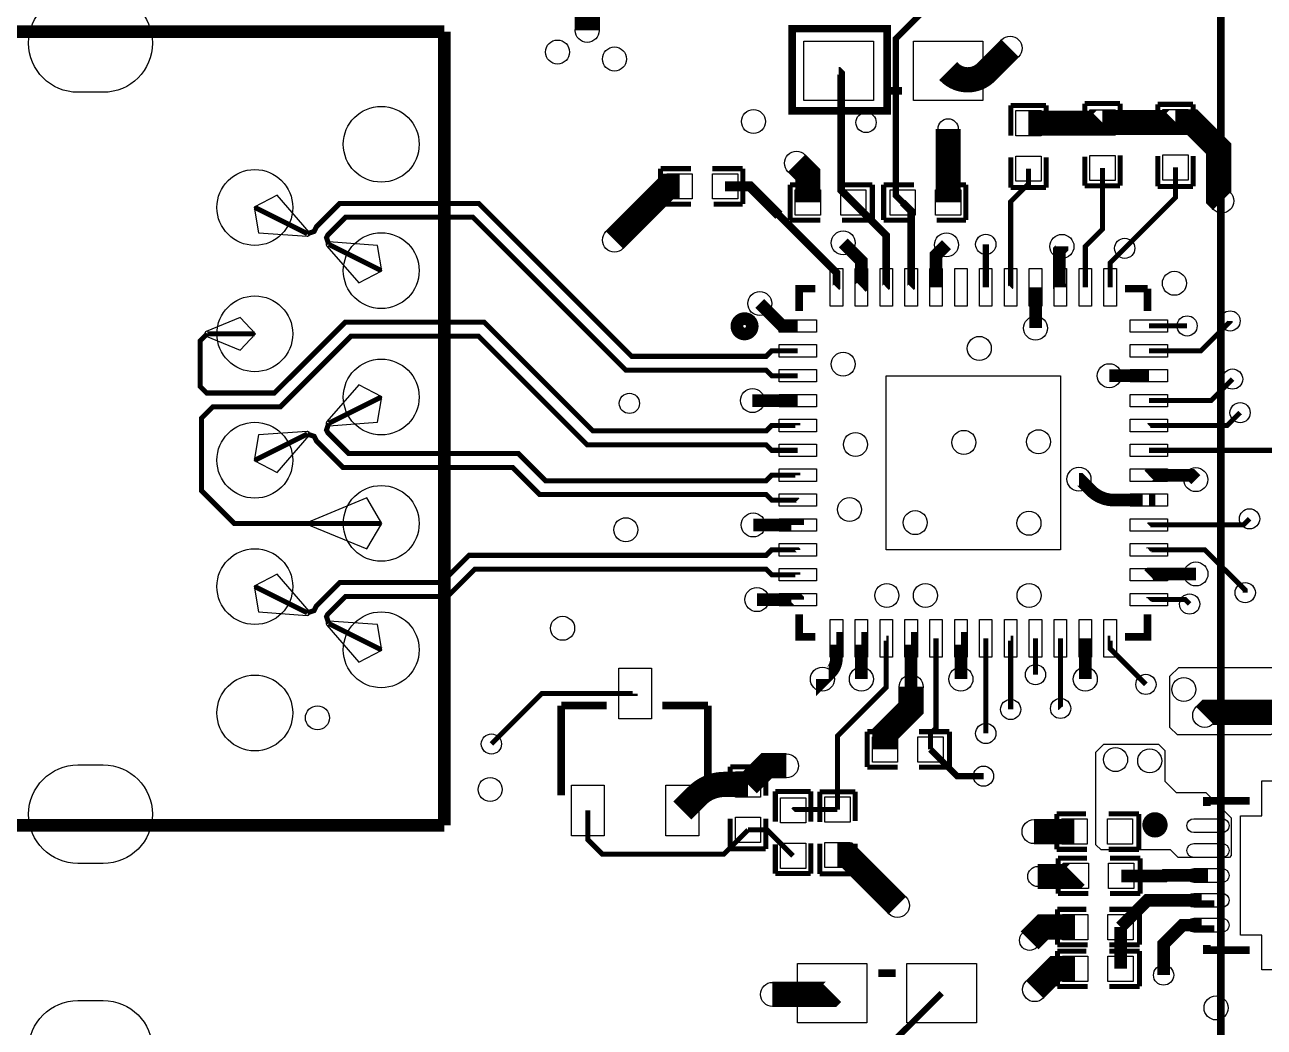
# Model space of a CAD drawing. Extents: x -17 to 168, y 0 to 127.
# Drawn here: x 11.19 to 36.1, y 51.93 to 72.07 of the extents above; entities that cross this region are included whole.
import ezdxf

# ---------------------------------------------------------------- set-up
doc = ezdxf.new("R2010")
doc.units = 0
doc.header["$MEASUREMENT"] = 0
for name, color, linetype in [('ET_TOP', 123, 'CONTINUOUS'), ('PG_SILKSCREEN_TOP', 123, 'CONTINUOUS'), ('PIN_TOP', 4, 'CONTINUOUS'), ('VC_TOP', 131, 'CONTINUOUS')]:
    doc.layers.add(name, color=color, linetype=linetype)

msp = doc.modelspace()

# ---------------------------------------------------------------- linework, layer by layer
at = {"layer": 'ET_TOP'}
for points, const_width in [([(22.4917, 72.975495), (22.4917, 71.959495)], 0.508), ([(29.743908, 72.84372), (29.743908, 72.843593), (28.694609, 71.794395), (28.694609, 68.637709), (28.830295, 68.501997)], 0.127), ([(27.839695, 68.501997), (27.594611, 68.747107), (27.594611, 71.093101), (27.543811, 71.143901), (27.543709, 71.143901)], 0.1524), ([(29.744695, 68.501997), (29.744695, 69.979794)], 0.508), ([(31.358307, 70.094907), (32.831507, 70.094907), (32.844207, 70.107607)], 0.508), ([(32.844207, 70.107607), (34.301405, 70.107607), (34.311793, 70.117995)], 0.508), ([(35.2425, 68.530495), (35.179, 68.593995), (35.179, 69.584595), (34.6456, 70.117995), (34.311793, 70.117995)], 0.508), ([(26.696695, 69.289397), (26.925295, 69.060797), (26.925295, 68.501997)], 0.508), ([(32.844207, 69.193207), (32.844207, 67.961307), (32.500799, 67.617797), (32.500799, 66.796082)], 0.1016), ([(34.311793, 69.203595), (34.311793, 68.598796), (33.292009, 67.579011)], 0.1016), ([(24.347907, 68.824907), (24.119307, 68.824907), (23.039807, 67.745407)], 0.508), ([(31.358307, 69.180507), (31.358307, 68.875707), (31.001005, 68.518303), (31.001005, 66.796107), (31.000979, 66.796082)], 0.1016), ([(26.723899, 65.518995), (26.198805, 65.518995), (26.088594, 65.40881), (23.384002, 65.40881), (20.310907, 68.482007), (17.520895, 68.482007), (17.048709, 68.009795), (17.003293, 67.918813), (16.867099, 67.873093)], 0.1016), ([(28.500781, 66.796082), (28.500807, 66.796107), (28.500807, 67.840911), (27.839695, 68.501997)], 0.1524), ([(29.000983, 66.796082), (29.001009, 66.796107), (29.001009, 68.331309), (28.830295, 68.501997)], 0.1524), ([(16.867099, 67.873093), (15.812795, 68.400397)], 0.1016), ([(26.723899, 65.019199), (26.198805, 65.019199), (26.088594, 65.12941), (23.268203, 65.12941), (20.195007, 68.202607), (17.636693, 68.202607), (17.278401, 67.844187), (17.253204, 67.793895), (17.298391, 67.657701)], 0.1016), ([(27.636495, 67.689197), (28.001011, 67.324707), (28.001011, 66.796107), (28.000985, 66.796082)], 0.254), ([(29.500805, 66.796082), (29.500805, 67.440607), (29.710609, 67.650411)], 0.254), ([(32.030695, 67.617594), (32.030695, 67.587597), (31.979895, 67.536797), (31.979895, 66.817189), (32.001003, 66.796209), (32.001003, 66.796082)], 0.254), ([(17.298391, 67.657701), (18.352795, 67.130397)], 0.1016), ([(30.500803, 66.796082), (30.500803, 67.658691)], 0.127), ([(33.292009, 67.579011), (33.000899, 67.287902), (33.000899, 66.796209), (33.001001, 66.796107), (33.001001, 66.796082)], 0.1016), ([(31.500801, 66.796082), (31.500801, 65.974697)], 0.254), ([(25.960095, 66.469997), (26.410895, 66.019197), (26.723899, 66.019197)], 0.254), ([(26.723899, 64.019176), (26.723899, 64.019201), (26.198601, 64.019201), (26.088289, 63.908889), (22.608007, 63.908889), (20.422591, 66.094407), (17.629607, 66.094407), (16.207207, 64.672007), (14.844293, 64.672007), (14.717293, 64.799007), (14.717293, 65.721992), (14.855698, 65.860397)], 0.1016), ([(35.409607, 66.119807), (35.409607, 66.107107), (34.821597, 65.518995), (33.777885, 65.518995)], 0.1016), ([(33.777885, 66.019197), (34.546007, 66.019197)], 0.1016), ([(26.723899, 63.518999), (26.198805, 63.518999), (26.088289, 63.629489), (22.492208, 63.629489), (20.306792, 65.815007), (17.745507, 65.815007), (16.323107, 64.392607), (14.968499, 64.392607), (14.739595, 64.163702), (14.739595, 62.710593), (15.399791, 62.050397), (18.352795, 62.050397)], 0.1016), ([(14.855698, 65.860397), (15.812795, 65.860397)], 0.1016), ([(33.777885, 65.019199), (32.983195, 65.019199)], 0.254), ([(33.777885, 64.518997), (35.028099, 64.518997), (35.460407, 64.951407)], 0.1016), ([(17.298391, 64.063093), (18.352795, 64.590397)], 0.1016), ([(26.723899, 64.518997), (25.812496, 64.518997)], 0.254), ([(35.6108, 64.275995), (35.354006, 64.019201), (33.777911, 64.019201), (33.777885, 64.019176)], 0.1016), ([(26.723899, 63.019178), (26.723899, 63.019203), (26.198601, 63.019203), (26.088289, 62.908891), (21.653195, 62.908891), (21.109407, 63.452807), (17.702301, 63.452807), (17.278401, 63.876707), (17.253204, 63.926999), (17.298391, 64.063093)], 0.1016), ([(16.867099, 63.847701), (15.812795, 63.320397)], 0.1016), ([(26.723899, 62.519001), (26.723797, 62.519103), (26.198805, 62.519103), (26.088289, 62.629491), (21.537397, 62.629491), (20.993608, 63.173407), (17.586503, 63.173407), (17.048988, 63.710591), (17.003293, 63.802006), (16.867099, 63.847701)], 0.1016), ([(37.3634, 62.434495), (36.278795, 63.518999), (33.777885, 63.518999)], 0.1016), ([(33.777885, 63.019178), (33.777911, 63.019203), (34.632392, 63.019203), (34.7218, 62.929795)], 0.254), ([(26.723899, 62.01918), (26.723899, 62.019205), (25.827203, 62.019205)], 0.254), ([(33.777885, 62.01918), (33.777911, 62.019205), (35.67811, 62.019205), (35.8013, 62.142395)], 0.1016), ([(26.723899, 61.518978), (26.723899, 61.519003), (26.723797, 61.519105), (26.198805, 61.519105), (26.088594, 61.408793), (20.118095, 61.408793), (19.571208, 60.862007), (17.520895, 60.862007), (17.048201, 60.389287), (17.003293, 60.298813), (16.867099, 60.253093)], 0.1016), ([(35.714407, 60.658807), (35.714407, 60.709302), (34.904705, 61.519105), (33.777911, 61.519105), (33.777911, 61.519003), (33.777885, 61.518978)], 0.1016), ([(26.723899, 61.019182), (26.723899, 61.019207), (26.198805, 61.019207), (26.088594, 61.129393), (20.233894, 61.129393), (19.687007, 60.582607), (17.636693, 60.582607), (17.278401, 60.224187), (17.253204, 60.173895), (17.298391, 60.037701)], 0.1016), ([(34.723095, 61.034397), (33.793201, 61.034397), (33.777911, 61.019207), (33.777885, 61.019182)], 0.254), ([(16.867099, 60.253093), (15.812795, 60.780397)], 0.1016), ([(25.902412, 60.519107), (26.723797, 60.519107), (26.723899, 60.519005), (26.723899, 60.51898)], 0.254), ([(33.777885, 60.51898), (33.777911, 60.519005), (33.777911, 60.519107), (34.507907, 60.519107), (34.596807, 60.430207)], 0.1016), ([(17.298391, 60.037701), (18.352795, 59.510397)], 0.1016), ([(27.5209, 56.300395), (27.5209, 57.776796), (28.500807, 58.756804), (28.500807, 59.742095), (28.500781, 59.742095)], 0.1016), ([(28.000985, 59.742095), (28.001011, 59.742095), (28.001011, 58.920609)], 0.254), ([(29.000983, 59.742095), (29.001009, 59.742095), (29.001009, 58.76671)], 0.254), ([(29.389807, 57.509207), (29.389807, 57.829399), (29.500805, 57.940397), (29.500805, 59.742095)], 0.1016), ([(30.001007, 58.920609), (30.001007, 59.742095), (30.000981, 59.742095)], 0.254), ([(30.500803, 59.742095), (30.500803, 57.828891)], 0.1016), ([(31.000979, 59.742095), (31.001005, 59.742095), (31.001005, 58.311009)], 0.1016), ([(31.500801, 59.742095), (31.500801, 59.010499)], 0.1016), ([(32.004, 58.332395), (32.001003, 58.335393), (32.001003, 59.742095)], 0.1016), ([(32.500799, 59.742095), (32.500799, 58.920609)], 0.254), ([(33.001001, 59.742095), (33.000899, 59.742095), (33.000899, 59.532495), (33.7185, 58.814995)], 0.1016), ([(28.475407, 57.509207), (28.475407, 57.814007), (29.001009, 58.339507), (29.001009, 58.76671)], 0.508), ([(23.454411, 58.63082), (23.454411, 58.630795), (21.580094, 58.630795), (20.566609, 57.617411)], 0.1016), ([(39.3065, 58.103795), (39.1541, 58.256195), (34.9631, 58.256195), (34.8996, 58.192695)], 0.508), ([(30.455895, 56.970397), (29.928591, 56.970397), (29.389807, 57.509207)], 0.127), ([(26.494207, 57.179007), (26.097205, 57.179007), (25.722809, 56.804611)], 0.508), ([(22.5044, 56.280812), (22.5044, 55.694809), (22.798989, 55.400194), (25.232792, 55.400194), (25.722809, 55.890211)], 0.1016), ([(27.5209, 56.300395), (26.6446, 56.300395), (26.62809, 56.283911)], 0.1016), ([(32.2834, 55.855895), (31.4706, 55.855895)], 0.508), ([(26.62809, 55.369511), (26.10739, 55.890211), (25.722809, 55.890211)], 0.1016), ([(27.5209, 55.385995), (27.7114, 55.385995), (28.725089, 54.372307)], 0.508), ([(31.5468, 54.954195), (32.2961, 54.954195), (32.3088, 54.966895)], 0.508), ([(33.2232, 54.966895), (34.09061, 54.966895), (34.0995, 54.975811), (34.965894, 54.975811)], 0.254), ([(34.965894, 54.47571), (34.965894, 54.475609), (33.747989, 54.475609), (33.2105, 53.938195)], 0.254), ([(32.2961, 53.938195), (31.6484, 53.938195), (31.3817, 53.671495)], 0.508), ([(33.2105, 53.938195), (33.2105, 53.099995)], 0.254), ([(34.0741, 52.972995), (34.0741, 53.595295), (34.454592, 53.975787), (34.965894, 53.975787), (34.965894, 53.975813)], 0.254), ([(32.2961, 53.099995), (31.9024, 53.099995), (31.4833, 52.680895)], 0.508), ([(26.215111, 52.584909), (27.389303, 52.584909), (27.414703, 52.610309)], 0.508), ([(29.614901, 52.610309), (28.565602, 51.561009), (28.565602, 48.404297), (28.701213, 48.268611)], 0.127)]:
    msp.add_lwpolyline(points, dxfattribs=dict(at, const_width=const_width))
for points, const_width in [([(30.989295, 71.600797), (30.506899, 71.118527, -0.414188), (29.769232, 71.118578), (29.743908, 71.143901)], 0.508), ([(32.373595, 62.939397), (32.386295, 62.939397), (32.614387, 62.711305, 0.198916), (33.078395, 62.519103), (33.777911, 62.519103), (33.777911, 62.519001), (33.777885, 62.519001)], 0.254), ([(27.500783, 59.742095), (27.500809, 59.742095), (27.500809, 59.346668, -0.198851), (27.37706, 59.047812), (27.217395, 58.888097), (27.217395, 58.920609)], 0.254), ([(24.404295, 56.280812), (24.70211, 56.578627, -0.198915), (25.247676, 56.804611), (25.722809, 56.804611)], 0.508)]:
    msp.add_lwpolyline(points, format="xyb", dxfattribs=dict(at, const_width=const_width))
msp.add_lwpolyline([(25.262307, 68.824907, 0.2032, 0.2032, 0), (25.764312, 68.824907, 0.2032, 0.2032, 0), (26.34521, 68.244009, 0.1524, 0.1524, 0), (27.500809, 67.088309, 0.1524, 0.1524, 0), (27.500809, 66.796107, 0.1524, 0.1524, 0), (27.500783, 66.796082, 0.1524, 0.1524, 0)], format="xyseb", dxfattribs=at)
for points in [[(16.905503, 67.906392), (16.262096, 68.647589), (15.801289, 68.40601), (15.884398, 67.892701), (16.863593, 67.822597, 0.666767)], [(16.905503, 67.906392), (16.262096, 68.647589), (15.801289, 68.40601), (15.884398, 67.892701), (16.863593, 67.822597, 0.666767)], [(17.260087, 67.624503), (17.903393, 66.883305), (18.3642, 67.124809), (18.281091, 67.638193), (17.301997, 67.708297, 0.666966)], [(17.260087, 67.624503), (17.903393, 66.883305), (18.3642, 67.124809), (18.281091, 67.638193), (17.301997, 67.708297, 0.666966)], [(14.836089, 65.813407), (15.521407, 65.529993), (15.825495, 65.860397), (15.521407, 66.190901), (14.836089, 65.907412, 0.666703)], [(14.836089, 65.813407), (15.521407, 65.529993), (15.825495, 65.860397), (15.521407, 66.190901), (14.836089, 65.907412, 0.666703)], [(14.836089, 65.813407), (15.521407, 65.529993), (15.825495, 65.860397), (15.521407, 66.190901), (14.836089, 65.907412, 0.666703)], [(17.301997, 64.012597), (18.281091, 64.082701), (18.3642, 64.59601), (17.903393, 64.837589), (17.260087, 64.096392, 0.667165)], [(17.301997, 64.012597), (18.281091, 64.082701), (18.3642, 64.59601), (17.903393, 64.837589), (17.260087, 64.096392, 0.667165)], [(16.863593, 63.898297), (15.884398, 63.828193), (15.801289, 63.314809), (16.262096, 63.073305), (16.905503, 63.814503, 0.666568)], [(16.863593, 63.898297), (15.884398, 63.828193), (15.801289, 63.314809), (16.262096, 63.073305), (16.905503, 63.814503, 0.666568)], [(16.936212, 62.003407), (18.061407, 61.537799), (18.365495, 62.050397), (18.061407, 62.562994), (16.936212, 62.097412, 0.667146)], [(16.936212, 62.003407), (18.061407, 61.537799), (18.365495, 62.050397), (18.061407, 62.562994), (16.936212, 62.097412, 0.667146)], [(16.936212, 62.003407), (18.061407, 61.537799), (18.365495, 62.050397), (18.061407, 62.562994), (16.936212, 62.097412, 0.667146)], [(16.905503, 60.286392), (16.262096, 61.027589), (15.801289, 60.78601), (15.884398, 60.272701), (16.863593, 60.202597, 0.666767)], [(16.905503, 60.286392), (16.262096, 61.027589), (15.801289, 60.78601), (15.884398, 60.272701), (16.863593, 60.202597, 0.666767)], [(16.905503, 60.286392), (16.262096, 61.027589), (15.801289, 60.78601), (15.884398, 60.272701), (16.863593, 60.202597, 0.666767)], [(17.260087, 60.004503), (17.903393, 59.263305), (18.3642, 59.504809), (18.281091, 60.018193), (17.301997, 60.088297, 0.666966)], [(17.260087, 60.004503), (17.903393, 59.263305), (18.3642, 59.504809), (18.281091, 60.018193), (17.301997, 60.088297, 0.666966)], [(17.260087, 60.004503), (17.903393, 59.263305), (18.3642, 59.504809), (18.281091, 60.018193), (17.301997, 60.088297, 0.666966)], [(38.9636, 56.135295), (38.8874, 56.211495), (38.8874, 56.871895), (37.9603, 57.798995), (36.658804, 57.798995, 0.313924), (36.222889, 57.798995), (34.3535, 57.798995), (34.2011, 57.951395), (34.2011, 58.980095), (34.3789, 59.157895), (39.2303, 59.157895), (39.7891, 58.599095), (39.7891, 56.173395), (39.751, 56.135295)]]:
    msp.add_lwpolyline(points, format="xyb", close=True, dxfattribs=at)
msp.add_lwpolyline([(34.3281, 56.643295), (34.925, 56.643295), (35.433, 56.135295), (35.433, 55.373295), (35.3949, 55.335195), (34.3662, 55.335195), (34.2138, 55.487595), (32.8168, 55.487595), (32.7152, 55.589195), (32.7152, 55.754295), (32.7152, 57.452489), (32.875499, 57.612788), (33.970493, 57.612788), (34.0995, 57.483807), (34.0995, 56.871895)], close=True, dxfattribs=at)
at = {"layer": 'PG_SILKSCREEN_TOP'}
for points, const_width in [([(115.221995, 88.11641), (35.222205, 88.11641), (35.222205, 28.116505), (115.221995, 28.116505), (115.221995, 55.131995)], 0.1524), ([(19.622795, 71.930997), (-1.332205, 71.930997)], 0.254), ([(19.622795, 55.979797), (19.622795, 71.930997)], 0.254), ([(28.816808, 70.743801), (28.470911, 70.743801)], 0.1524), ([(31.002707, 69.840907), (31.002707, 70.450507)], 0.1016), ([(31.002707, 70.450507), (31.713907, 70.450507)], 0.1016), ([(31.713907, 70.450507), (31.713907, 69.866307)], 0.1016), ([(32.488607, 70.488607), (32.488607, 69.879007)], 0.1016), ([(33.199807, 70.488607), (32.488607, 70.488607)], 0.1016), ([(33.199807, 70.488607), (33.199807, 69.879007)], 0.1016), ([(33.956193, 69.863995), (33.956193, 70.473595)], 0.1016), ([(33.956193, 70.473595), (34.667393, 70.473595)], 0.1016), ([(34.667393, 70.473595), (34.667393, 69.889395)], 0.1016), ([(33.199807, 69.447207), (33.199807, 68.837607)], 0.1016), ([(31.002707, 68.799507), (31.002707, 69.409107)], 0.1016), ([(31.713907, 68.799507), (31.713907, 69.409107)], 0.1016), ([(32.488607, 68.837607), (32.488607, 69.421807)], 0.1016), ([(33.956193, 68.822595), (33.956193, 69.432195)], 0.1016), ([(34.667393, 68.822595), (34.667393, 69.432195)], 0.1016), ([(23.966907, 69.180507), (24.576507, 69.180507)], 0.1016), ([(23.966907, 69.180507), (23.966907, 68.469307)], 0.1016), ([(25.008307, 69.180507), (25.617907, 69.180507)], 0.1016), ([(25.617907, 69.180507), (25.617907, 68.469307)], 0.1016), ([(26.569695, 68.857597), (27.153895, 68.857597)], 0.1016), ([(26.569695, 68.146397), (26.569695, 68.857597)], 0.1016), ([(28.220695, 68.857597), (27.611095, 68.857597)], 0.1016), ([(28.220695, 68.146397), (28.220695, 68.857597)], 0.1016), ([(28.449295, 68.857597), (28.449295, 68.146397)], 0.1016), ([(28.449295, 68.857597), (29.058895, 68.857597)], 0.1016), ([(29.490695, 68.857597), (30.100295, 68.857597)], 0.1016), ([(30.100295, 68.857597), (30.100295, 68.146397)], 0.1016), ([(31.002707, 68.799507), (31.713907, 68.799507)], 0.1016), ([(33.199807, 68.837607), (32.488607, 68.837607)], 0.1016), ([(33.956193, 68.822595), (34.667393, 68.822595)], 0.1016), ([(23.966907, 68.469307), (24.576507, 68.469307)], 0.1016), ([(25.617907, 68.469307), (25.033707, 68.469307)], 0.1016), ([(27.179295, 68.146397), (26.569695, 68.146397)], 0.1016), ([(28.220695, 68.146397), (27.611095, 68.146397)], 0.1016), ([(28.449295, 68.146397), (29.058895, 68.146397)], 0.1016), ([(30.100295, 68.146397), (29.516095, 68.146397)], 0.1016), ([(26.750797, 66.317089), (26.750797, 66.769209), (27.075892, 66.769209)], 0.1524), ([(33.298892, 66.769209), (33.751012, 66.769209)], 0.1524), ([(33.751012, 66.769209), (33.751012, 66.317089)], 0.1524), ([(27.075892, 59.768994), (26.750797, 59.768994), (26.750797, 60.221089)], 0.1524), ([(33.751012, 60.221089), (33.751012, 59.768994), (33.298892, 59.768994)], 0.1524), ([(22.8854, 58.389012), (21.971, 58.389012)], 0.1524), ([(21.971, 58.389012), (21.971, 56.585612)], 0.1524), ([(24.9174, 58.389012), (24.003, 58.389012)], 0.1524), ([(24.9174, 56.585612), (24.9174, 58.389012)], 0.1524), ([(28.119807, 57.153607), (28.119807, 57.864807)], 0.1016), ([(28.119807, 57.864807), (28.704007, 57.864807)], 0.1016), ([(29.770807, 57.864807), (29.161207, 57.864807)], 0.1016), ([(29.770807, 57.153607), (29.770807, 57.864807)], 0.1016), ([(25.367209, 57.160211), (26.078409, 57.160211)], 0.1016), ([(25.367209, 56.550611), (25.367209, 57.160211)], 0.1016), ([(26.078409, 57.160211), (26.078409, 56.576011)], 0.1016), ([(28.729407, 57.153607), (28.119807, 57.153607)], 0.1016), ([(29.770807, 57.153607), (29.161207, 57.153607)], 0.1016), ([(26.27249, 56.664911), (26.27249, 56.055311)], 0.1016), ([(26.98369, 56.664911), (26.27249, 56.664911)], 0.1016), ([(26.98369, 56.664911), (26.98369, 56.055311)], 0.1016), ([(27.1653, 56.046395), (27.1653, 56.655995)], 0.1016), ([(27.1653, 56.655995), (27.8765, 56.655995)], 0.1016), ([(27.8765, 56.655995), (27.8765, 56.071795)], 0.1016), ([(34.940697, 56.372811), (34.940697, 56.475909), (35.805897, 56.475909)], 0.1524), ([(-1.332205, 55.979797), (19.622795, 55.979797)], 0.254), ([(25.367209, 55.509211), (25.367209, 56.118811)], 0.1016), ([(26.078409, 55.509211), (26.078409, 56.118811)], 0.1016), ([(31.9278, 56.211495), (32.512, 56.211495)], 0.1016), ([(31.9278, 55.500295), (31.9278, 56.211495)], 0.1016), ([(33.5788, 56.211495), (32.9692, 56.211495)], 0.1016), ([(33.5788, 55.500295), (33.5788, 56.211495)], 0.1016), ([(25.367209, 55.509211), (26.078409, 55.509211)], 0.1016), ([(26.27249, 55.013911), (26.27249, 55.598111)], 0.1016), ([(26.98369, 55.623511), (26.98369, 55.013911)], 0.1016), ([(27.1653, 55.004995), (27.1653, 55.614595)], 0.1016), ([(27.8765, 55.004995), (27.8765, 55.614595)], 0.1016), ([(32.5374, 55.500295), (31.9278, 55.500295)], 0.1016), ([(33.5788, 55.500295), (32.9692, 55.500295)], 0.1016), ([(31.9532, 54.611295), (31.9532, 55.322495)], 0.1016), ([(31.9532, 55.322495), (32.5374, 55.322495)], 0.1016), ([(33.6042, 55.322495), (32.9946, 55.322495)], 0.1016), ([(33.6042, 54.611295), (33.6042, 55.322495)], 0.1016), ([(26.98369, 55.013911), (26.27249, 55.013911)], 0.1016), ([(27.1653, 55.004995), (27.8765, 55.004995)], 0.1016), ([(32.5628, 54.611295), (31.9532, 54.611295)], 0.1016), ([(33.6042, 54.611295), (32.9946, 54.611295)], 0.1016), ([(31.9405, 53.582595), (31.9405, 54.293795)], 0.1016), ([(31.9405, 54.293795), (32.5247, 54.293795)], 0.1016), ([(33.5915, 54.293795), (32.9819, 54.293795)], 0.1016), ([(33.5915, 53.582595), (33.5915, 54.293795)], 0.1016), ([(32.5501, 53.582595), (31.9405, 53.582595)], 0.1016), ([(33.5915, 53.582595), (32.9819, 53.582595)], 0.1016), ([(35.805897, 53.475611), (34.940697, 53.475611), (34.940697, 53.578811)], 0.1524), ([(31.9405, 53.455595), (32.5247, 53.455595)], 0.1016), ([(31.9405, 52.744395), (31.9405, 53.455595)], 0.1016), ([(33.5915, 53.455595), (32.9819, 53.455595)], 0.1016), ([(33.5915, 52.744395), (33.5915, 53.455595)], 0.1016), ([(28.341803, 53.010308), (28.687801, 53.010308)], 0.1524), ([(32.5501, 52.744395), (31.9405, 52.744395)], 0.1016), ([(33.5915, 52.744395), (32.9819, 52.744395)], 0.1016)]:
    msp.add_lwpolyline(points, dxfattribs=dict(at, const_width=const_width))
at = {"layer": 'PG_SILKSCREEN_TOP', "const_width": 0.1524}
msp.add_lwpolyline([(26.738809, 71.993811), (28.516809, 71.993811), (28.516809, 70.342811), (26.611809, 70.342811), (26.611809, 71.993811)], close=True, dxfattribs=at)
at = {"layer": 'PG_SILKSCREEN_TOP', "const_width": 0.254}
for points in [[(25.807899, 66.012289, 1), (25.499085, 66.012339, 1)], [(34.027897, 55.991811, 1), (33.773847, 55.991709, 1)]]:
    msp.add_lwpolyline(points, format="xyb", close=True, dxfattribs=at)
at = {"layer": 'PIN_TOP'}
for points in [[(12.258802, 72.695791), (12.766802, 72.695791, -1), (12.766802, 70.714591), (12.258802, 70.714591, -1)], [(12.258802, 57.195999), (12.766802, 57.195999, -1), (12.766802, 55.214799), (12.258802, 55.214799, -1)], [(35.250895, 55.835855), (34.680893, 55.835855, -1), (34.680893, 56.115763), (35.250895, 56.115763, -1)], [(35.250895, 55.335957), (34.680893, 55.335957, -1), (34.680893, 55.615865), (35.250895, 55.615865, -1)], [(35.250895, 54.835857), (34.680893, 54.835857, -1), (34.680893, 55.115765), (35.250895, 55.115765, -1)], [(35.250895, 54.335756), (34.680893, 54.335756, -1), (34.680893, 54.615664), (35.250895, 54.615664, -1)], [(35.250895, 53.835859), (34.680893, 53.835859, -1), (34.680893, 54.115767), (35.250895, 54.115767, -1)], [(12.258802, 52.462405), (12.766802, 52.462405, -1), (12.766802, 50.481205), (12.258802, 50.481205, -1)]]:
    msp.add_lwpolyline(points, format="xyb", close=True, dxfattribs=at)
for points in [[(26.845209, 70.547001), (26.845209, 71.740801), (28.242209, 71.740801), (28.242209, 70.547001)], [(29.045408, 70.547001), (29.045408, 71.740801), (30.442408, 71.740801), (30.442408, 70.547001)], [(31.612307, 69.840907), (31.104307, 69.840907), (31.104307, 70.348907), (31.612307, 70.348907)], [(32.590207, 70.361607), (33.098207, 70.361607), (33.098207, 69.853607), (32.590207, 69.853607)], [(34.565793, 69.863995), (34.057793, 69.863995), (34.057793, 70.371995), (34.565793, 70.371995)], [(31.612307, 68.926507), (31.104307, 68.926507), (31.104307, 69.434507), (31.612307, 69.434507)], [(32.590207, 69.447207), (33.098207, 69.447207), (33.098207, 68.939207), (32.590207, 68.939207)], [(34.565793, 68.949595), (34.057793, 68.949595), (34.057793, 69.457595), (34.565793, 69.457595)], [(24.093907, 68.570907), (24.093907, 69.078907), (24.601907, 69.078907), (24.601907, 68.570907)], [(25.008307, 68.570907), (25.008307, 69.078907), (25.516307, 69.078907), (25.516307, 68.570907)], [(27.179295, 68.755997), (27.179295, 68.247997), (26.671295, 68.247997), (26.671295, 68.755997)], [(28.093695, 68.755997), (28.093695, 68.247997), (27.585695, 68.247997), (27.585695, 68.755997)], [(28.576295, 68.247997), (28.576295, 68.755997), (29.084295, 68.755997), (29.084295, 68.247997)], [(29.490695, 68.247997), (29.490695, 68.755997), (29.998695, 68.755997), (29.998695, 68.247997)], [(27.375828, 67.17303), (27.625739, 67.17303), (27.625739, 66.419133), (27.375828, 66.419133)], [(27.87603, 67.17303), (28.125941, 67.17303), (28.125941, 66.419133), (27.87603, 66.419133)], [(28.375826, 67.17303), (28.625736, 67.17303), (28.625736, 66.419133), (28.375826, 66.419133)], [(28.876028, 67.17303), (29.125939, 67.17303), (29.125939, 66.419133), (28.876028, 66.419133)], [(29.375849, 67.17303), (29.62576, 67.17303), (29.62576, 66.419133), (29.375849, 66.419133)], [(29.876026, 67.17303), (30.125937, 67.17303), (30.125937, 66.419133), (29.876026, 66.419133)], [(30.375847, 67.17303), (30.625758, 67.17303), (30.625758, 66.419133), (30.375847, 66.419133)], [(30.876024, 67.17303), (31.125935, 67.17303), (31.125935, 66.419133), (30.876024, 66.419133)], [(31.375845, 67.17303), (31.625756, 67.17303), (31.625756, 66.419133), (31.375845, 66.419133)], [(31.876048, 67.17303), (32.125958, 67.17303), (32.125958, 66.419133), (31.876048, 66.419133)], [(32.375843, 67.17303), (32.625754, 67.17303), (32.625754, 66.419133), (32.375843, 66.419133)], [(32.876045, 67.17303), (33.125956, 67.17303), (33.125956, 66.419133), (32.876045, 66.419133)], [(26.34695, 66.144153), (27.100848, 66.144153), (27.100848, 65.894242), (26.34695, 65.894242)], [(33.400937, 66.144153), (34.154834, 66.144153), (34.154834, 65.894242), (33.400937, 65.894242)], [(26.34695, 65.64395), (27.100848, 65.64395), (27.100848, 65.39404), (26.34695, 65.39404)], [(33.400937, 65.64395), (34.154834, 65.64395), (34.154834, 65.39404), (33.400937, 65.39404)], [(26.34695, 65.144155), (27.100848, 65.144155), (27.100848, 64.894244), (26.34695, 64.894244)], [(28.500845, 65.019136), (32.000939, 65.019136), (32.000939, 61.519041), (28.500845, 61.519041)], [(33.400937, 65.144155), (34.154834, 65.144155), (34.154834, 64.894244), (33.400937, 64.894244)], [(26.34695, 64.643952), (27.100848, 64.643952), (27.100848, 64.394042), (26.34695, 64.394042)], [(33.400937, 64.643952), (34.154834, 64.643952), (34.154834, 64.394042), (33.400937, 64.394042)], [(26.34695, 64.144131), (27.100848, 64.144131), (27.100848, 63.894221), (26.34695, 63.894221)], [(33.400937, 64.144131), (34.154834, 64.144131), (34.154834, 63.894221), (33.400937, 63.894221)], [(26.34695, 63.643955), (27.100848, 63.643955), (27.100848, 63.394044), (26.34695, 63.394044)], [(33.400937, 63.643955), (34.154834, 63.643955), (34.154834, 63.394044), (33.400937, 63.394044)], [(26.34695, 63.144133), (27.100848, 63.144133), (27.100848, 62.894223), (26.34695, 62.894223)], [(33.400937, 63.144133), (34.154834, 63.144133), (34.154834, 62.894223), (33.400937, 62.894223)], [(26.34695, 62.643957), (27.100848, 62.643957), (27.100848, 62.394046), (26.34695, 62.394046)], [(33.400937, 62.643957), (34.154834, 62.643957), (34.154834, 62.394046), (33.400937, 62.394046)], [(26.34695, 62.144135), (27.100848, 62.144135), (27.100848, 61.894225), (26.34695, 61.894225)], [(33.400937, 62.144135), (34.154834, 62.144135), (34.154834, 61.894225), (33.400937, 61.894225)], [(26.34695, 61.643933), (27.100848, 61.643933), (27.100848, 61.394022), (26.34695, 61.394022)], [(33.400937, 61.643933), (34.154834, 61.643933), (34.154834, 61.394022), (33.400937, 61.394022)], [(26.34695, 61.144137), (27.100848, 61.144137), (27.100848, 60.894227), (26.34695, 60.894227)], [(33.400937, 61.144137), (34.154834, 61.144137), (34.154834, 60.894227), (33.400937, 60.894227)], [(26.34695, 60.643935), (27.100848, 60.643935), (27.100848, 60.394025), (26.34695, 60.394025)], [(33.400937, 60.643935), (34.154834, 60.643935), (34.154834, 60.394025), (33.400937, 60.394025)], [(27.375828, 60.119044), (27.625739, 60.119044), (27.625739, 59.365147), (27.375828, 59.365147)], [(27.87603, 60.119044), (28.125941, 60.119044), (28.125941, 59.365147), (27.87603, 59.365147)], [(28.375826, 60.119044), (28.625736, 60.119044), (28.625736, 59.365147), (28.375826, 59.365147)], [(28.876028, 60.119044), (29.125939, 60.119044), (29.125939, 59.365147), (28.876028, 59.365147)], [(29.375849, 60.119044), (29.62576, 60.119044), (29.62576, 59.365147), (29.375849, 59.365147)], [(29.876026, 60.119044), (30.125937, 60.119044), (30.125937, 59.365147), (29.876026, 59.365147)], [(30.375847, 60.119044), (30.625758, 60.119044), (30.625758, 59.365147), (30.375847, 59.365147)], [(30.876024, 60.119044), (31.125935, 60.119044), (31.125935, 59.365147), (30.876024, 59.365147)], [(31.375845, 60.119044), (31.625756, 60.119044), (31.625756, 59.365147), (31.375845, 59.365147)], [(31.876048, 60.119044), (32.125958, 60.119044), (32.125958, 59.365147), (31.876048, 59.365147)], [(32.375843, 60.119044), (32.625754, 60.119044), (32.625754, 59.365147), (32.375843, 59.365147)], [(32.876045, 60.119044), (33.125956, 60.119044), (33.125956, 59.365147), (32.876045, 59.365147)], [(23.124211, 58.12282), (23.124211, 59.13882), (23.784611, 59.13882), (23.784611, 58.12282)], [(28.729407, 57.763207), (28.729407, 57.255207), (28.221407, 57.255207), (28.221407, 57.763207)], [(29.643807, 57.763207), (29.643807, 57.255207), (29.135807, 57.255207), (29.135807, 57.763207)], [(25.976809, 56.550611), (25.468809, 56.550611), (25.468809, 57.058611), (25.976809, 57.058611)], [(22.1742, 55.772812), (22.1742, 56.788812), (22.8346, 56.788812), (22.8346, 55.772812)], [(24.074095, 55.772812), (24.074095, 56.788812), (24.734495, 56.788812), (24.734495, 55.772812)], [(35.615905, 56.175707), (36.051007, 56.175707), (36.051007, 56.875705), (36.33089, 56.875705), (36.33089, 56.175707), (36.550905, 56.175707), (36.550905, 56.875705), (36.830787, 56.875705), (36.830787, 56.175707), (37.265889, 56.175707), (37.265889, 53.775915), (36.830787, 53.775915), (36.830787, 53.075916), (36.550905, 53.075916), (36.550905, 53.775915), (36.33089, 53.775915), (36.33089, 53.075916), (36.051007, 53.075916), (36.051007, 53.775915), (35.615905, 53.775915)], [(26.37409, 56.537911), (26.88209, 56.537911), (26.88209, 56.029911), (26.37409, 56.029911)], [(27.7749, 56.046395), (27.2669, 56.046395), (27.2669, 56.554395), (27.7749, 56.554395)], [(25.976809, 55.636211), (25.468809, 55.636211), (25.468809, 56.144211), (25.976809, 56.144211)], [(32.5374, 56.109895), (32.5374, 55.601895), (32.0294, 55.601895), (32.0294, 56.109895)], [(33.4518, 56.109895), (33.4518, 55.601895), (32.9438, 55.601895), (32.9438, 56.109895)], [(26.37409, 55.623511), (26.88209, 55.623511), (26.88209, 55.115511), (26.37409, 55.115511)], [(27.7749, 55.131995), (27.2669, 55.131995), (27.2669, 55.639995), (27.7749, 55.639995)], [(32.5628, 55.220895), (32.5628, 54.712895), (32.0548, 54.712895), (32.0548, 55.220895)], [(33.4772, 55.220895), (33.4772, 54.712895), (32.9692, 54.712895), (32.9692, 55.220895)], [(32.5501, 54.192195), (32.5501, 53.684195), (32.0421, 53.684195), (32.0421, 54.192195)], [(33.4645, 54.192195), (33.4645, 53.684195), (32.9565, 53.684195), (32.9565, 54.192195)], [(32.5501, 53.353995), (32.5501, 52.845995), (32.0421, 52.845995), (32.0421, 53.353995)], [(33.4645, 53.353995), (33.4645, 52.845995), (32.9565, 52.845995), (32.9565, 53.353995)], [(26.716203, 52.013409), (26.716203, 53.207209), (28.113203, 53.207209), (28.113203, 52.013409)], [(28.916401, 52.013409), (28.916401, 53.207209), (30.313401, 53.207209), (30.313401, 52.013409)]]:
    msp.add_lwpolyline(points, close=True, dxfattribs=at)
for centre in [(18.352795, 69.670397), (15.812795, 68.400397), (18.352795, 67.130397), (15.812795, 65.860397), (18.352795, 64.590397), (15.812795, 63.320397), (18.352795, 62.050397), (15.812795, 60.780397), (18.352795, 59.510397), (15.812795, 58.240397)]:
    msp.add_circle(centre, 0.762, dxfattribs=at)
at = {"layer": 'VC_TOP'}
for centre, radius in [((22.4917, 71.959495), 0.2413), ((21.896095, 71.524597), 0.2413), ((30.989295, 71.600797), 0.2413), ((23.039095, 71.384211), 0.2413), ((25.833095, 70.127597), 0.2413), ((28.094407, 70.107607), 0.2032), ((29.744695, 69.979794), 0.2032), ((26.696695, 69.289397), 0.2413), ((35.2425, 68.530495), 0.2413), ((23.039807, 67.745407), 0.2413), ((27.636495, 67.689197), 0.2413), ((29.710609, 67.650411), 0.2413), ((30.500803, 67.658691), 0.2032), ((32.030695, 67.617594), 0.2413), ((33.292009, 67.579011), 0.2032), ((34.291295, 66.876397), 0.2413), ((25.960095, 66.469997), 0.2413), ((35.409607, 66.119807), 0.2032), ((31.500801, 65.974697), 0.2413), ((34.546007, 66.019197), 0.2032), ((30.371009, 65.567611), 0.2413), ((27.636495, 65.250797), 0.2413), ((32.983195, 65.019199), 0.2413), ((35.460407, 64.951407), 0.2032), ((25.812496, 64.518997), 0.2413), ((23.339298, 64.463397), 0.2032), ((35.6108, 64.275995), 0.2032), ((27.881809, 63.637211), 0.2413), ((30.0609, 63.679095), 0.2413), ((31.5595, 63.691795), 0.2413), ((32.373595, 62.939397), 0.2413), ((34.7218, 62.929795), 0.2413), ((27.763495, 62.329797), 0.2413), ((29.083, 62.066195), 0.2413), ((31.369, 62.053495), 0.2413), ((35.8013, 62.142395), 0.2032), ((23.267695, 61.923397), 0.2413), ((25.827203, 62.019205), 0.2413), ((34.723095, 61.034397), 0.2413), ((28.512795, 60.602597), 0.2413), ((29.287495, 60.602597), 0.2413), ((31.370295, 60.602597), 0.2413), ((35.714407, 60.658807), 0.2032), ((25.902412, 60.519107), 0.2413), ((34.596807, 60.430207), 0.2032), ((21.997695, 59.942197), 0.2413), ((27.217395, 58.920609), 0.2413), ((28.001011, 58.920609), 0.2413), ((30.001007, 58.920609), 0.2413), ((31.500801, 59.010499), 0.2032), ((32.500799, 58.920609), 0.2413), ((29.001009, 58.76671), 0.2413), ((33.7185, 58.814995), 0.2032), ((34.4805, 58.713395), 0.2413), ((32.004, 58.332395), 0.2032), ((17.070807, 58.144207), 0.2413), ((31.001005, 58.311009), 0.2032), ((34.8996, 58.192695), 0.2413), ((30.500803, 57.828891), 0.2032), ((20.566609, 57.617411), 0.2032), ((33.1089, 57.303695), 0.2413), ((26.494207, 57.179007), 0.2413), ((33.7947, 57.278295), 0.2413), ((30.455895, 56.970397), 0.2032), ((20.541209, 56.703011), 0.2413), ((31.4706, 55.855895), 0.2413), ((31.5468, 54.954195), 0.2032), ((28.725089, 54.372307), 0.2413), ((31.3817, 53.671495), 0.2032), ((34.0741, 52.972995), 0.2032), ((26.215111, 52.584909), 0.2413), ((31.4833, 52.680895), 0.2413), ((35.1282, 52.312595), 0.2413)]:
    msp.add_circle(centre, radius, dxfattribs=at)

doc.saveas('drawing.dxf')
